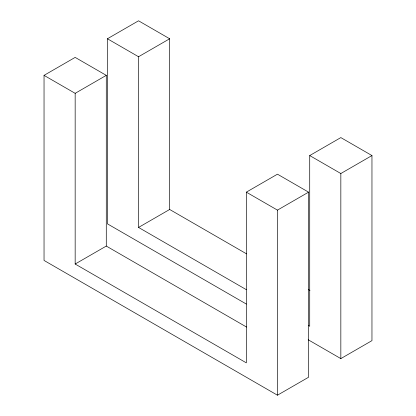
<?xml version="1.0" encoding="UTF-8"?>
<svg xmlns="http://www.w3.org/2000/svg" width="416" height="416" viewBox="0 0 416 416"><rect width="100%" height="100%" fill="white"/><g stroke="black" fill="none" stroke-linecap="round" stroke-linejoin="round"><path stroke-width="0.62" d="M44.039 75.364L75.161 93.33L75.161 264.03L246.334 362.856L246.334 192.156L277.456 174.184L308.578 192.156L308.578 377.234L277.456 395.2L44.039 260.437L44.039 75.364L75.161 57.392L106.283 75.364L106.283 246.064L246.589 327.07M246.345 304.054L107.422 223.844L107.422 38.766L138.544 20.8L169.666 38.766L169.666 209.472L246.553 253.859M75.161 93.33L106.283 75.364M107.422 38.766L138.544 56.737L169.666 38.766M75.161 264.03L106.283 246.064M138.544 56.737L138.544 227.438L169.666 209.472M308.594 325.614L309.717 326.264L309.717 155.563L340.839 137.592L371.961 155.563L371.961 340.636L340.839 358.608L308.214 339.773M246.334 192.156L277.456 210.122L308.578 192.156M309.717 155.563L340.839 173.529L371.961 155.563M308.287 289.505L309.972 290.477M138.544 227.438L246.298 289.65M340.839 173.529L340.839 358.608M277.456 210.122L277.456 395.2"/></g></svg>
